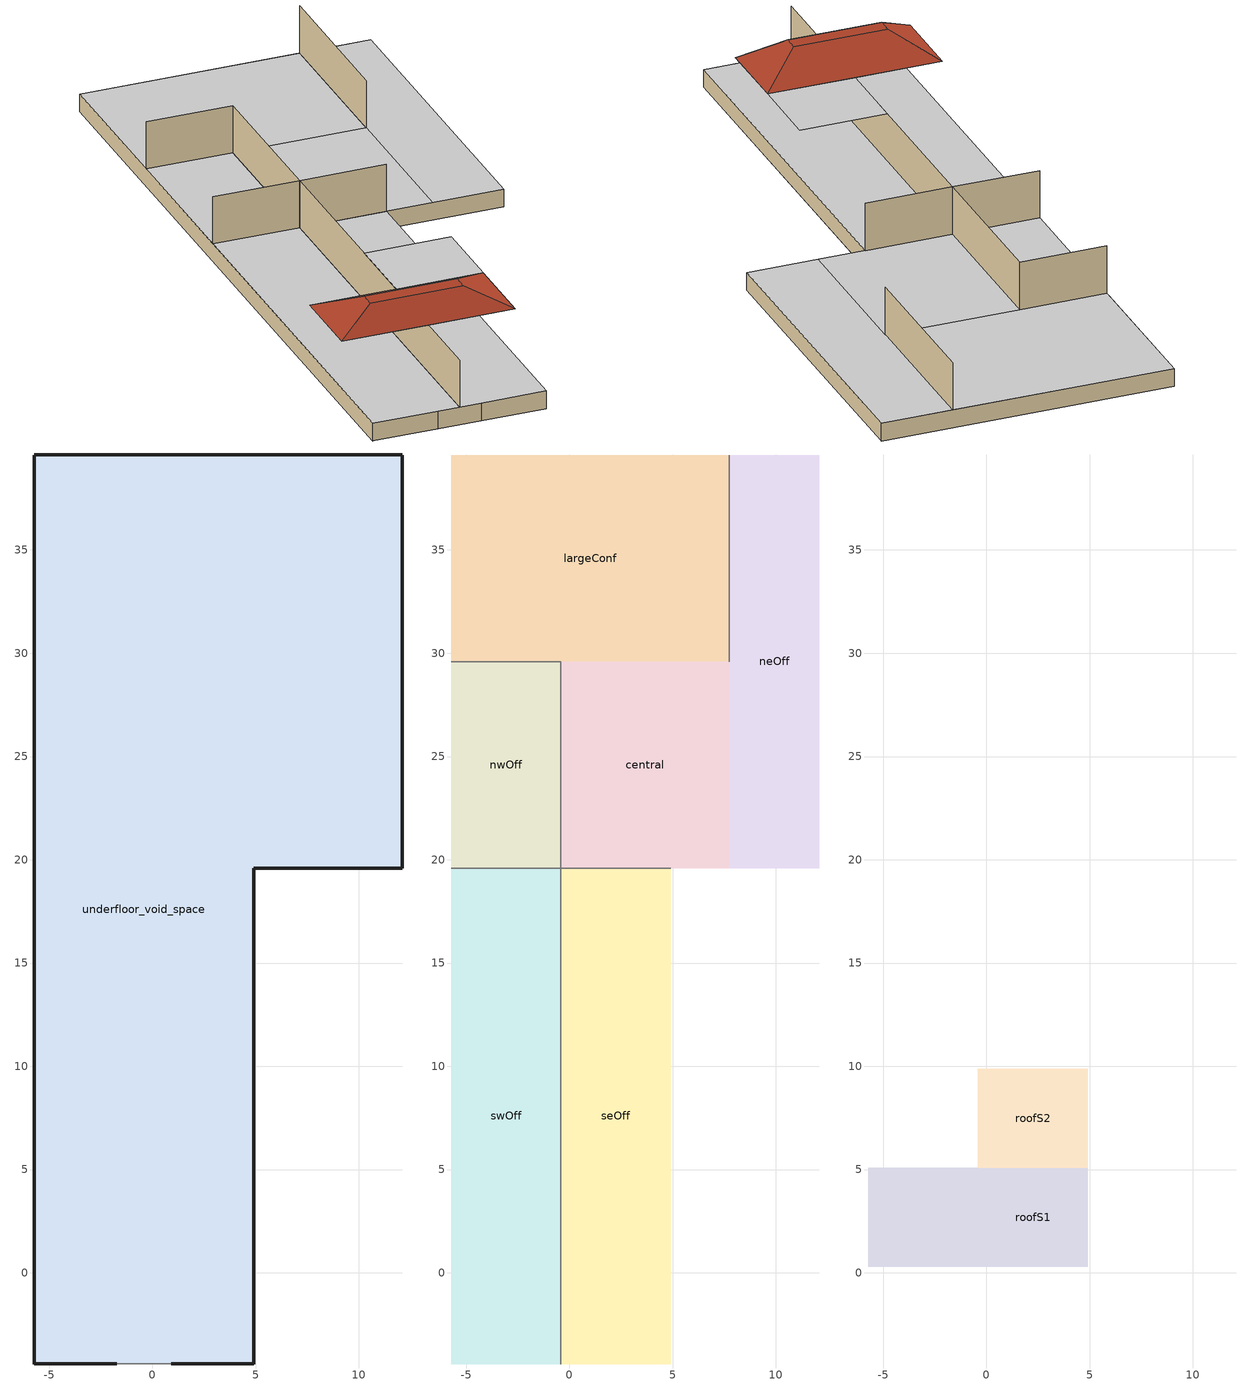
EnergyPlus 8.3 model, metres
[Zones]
underfloor_void_space
 floor adiabatic (floor_slab_1): 12.1,19.6 4.91,19.6 4.91,39.6 12.1,39.6 z0; 4.91,-4.41 -5.72,-4.41 -5.72,39.6 4.91,39.6 z0
 wall outside (insulated_metal_panel_wall_5): 0.91,-4.41 4.91,-4.41 4.91,19.6 12.1,19.6 12.1,39.6 -5.72,39.6 -5.72,-4.41 -1.72,-4.41 z0:1.12
 wall adiabatic (internal_partition_9): -1.72,-4.41 0.91,-4.41 z0:1.12
central
 floor to underfloor_void_space (internal_floor_4): 7.75,19.6 -0.41,19.6 -0.41,29.6 7.75,29.6 z1.12
 wall to nwOff (internal_partition_9): -0.41,19.6 -0.41,29.6 z1.12:4.12
 wall to seOff (internal_partition_9): 4.91,19.6 -0.41,19.6 z1.12:4.12
neOff
 floor to underfloor_void_space (internal_floor_noCarpet): 12.1,19.6 7.75,19.6 7.75,39.6 12.1,39.6 z1.12
 wall to largeConf (internal_partition_9): 7.75,29.6 7.75,39.6 z1.12:4.12
seOff
 floor to underfloor_void_space (internal_floor_4): 4.91,-4.41 -0.41,-4.41 -0.41,19.6 4.91,19.6 z1.12
 wall to swOff (internal_partition_9): -0.41,19.6 -0.41,-4.41 z1.12:4.12
swOff
 floor to underfloor_void_space (internal_floor_4): -0.41,-4.41 -5.72,-4.41 -5.72,19.6 -0.41,19.6 z1.12
 wall to nwOff (internal_partition_9): -5.72,19.6 -0.41,19.6 z1.12:4.12
nwOff
 floor to underfloor_void_space (internal_floor_noCarpet): -0.41,19.6 -5.72,19.6 -5.72,29.6 -0.41,29.6 z1.12
 wall to largeConf (internal_partition_9): -5.72,29.6 -0.41,29.6 z1.12:4.12
largeConf
 floor to underfloor_void_space (internal_floor_noCarpet): 7.75,29.6 -5.72,29.6 -5.72,39.6 7.75,39.6 z1.12
roofS1
 floor to seOff (ceiling_tile_panel_12): 4.91,0.29 -0.41,0.29 -0.41,5.09 4.91,5.09 z4.12
 floor to swOff (ceiling_tile_panel_12): -0.41,0.29 -5.72,0.29 -5.72,5.09 -0.41,5.09 z4.12
 roof outside (pitched_roof_rip40_13): -5.72,0.29,4.12 4.91,0.29,4.12 2.31,1.72,5.42 -3.39,1.72,5.42; -5.72,5.09,4.12 -5.72,0.29,4.12 -3.39,1.72,5.42 -3.39,2.62,5.42; 4.91,0.29,4.12 4.91,5.09,4.12 2.31,2.62,5.42 2.31,1.72,5.42; 4.91,5.09,4.12 -5.72,5.09,4.12 -3.39,2.62,5.42 2.31,2.62,5.42
 roof outside (flat_roof_rip10_15): -3.39,1.72 2.31,1.72 2.31,2.62 -3.39,2.62 z5.42
roofS2
 floor to seOff (ceiling_tile_panel_12): 4.91,5.09 -0.41,5.09 -0.41,9.89 4.91,9.89 z4.12
[Building]
Building: North Axis {deg}=15; Terrain=Suburbs; Loads Convergence Tolerance Value=0.04; Temperature Convergence Tolerance Value {deltaC}=0.4; Solar Distribution=FullExterior; Maximum Number of Warmup Days=25; Minimum Number of Warmup Days=6
[Site:Location]
Pittsburgh PA USA: Latitude {deg}=40.36; Longitude {deg}=-79.92; Time Zone {hr}=-5; Elevation {m}=388
[SizingPeriod:DesignDay] Day of Month=15; Humidity Condition Type=WetBulb; Barometric Pressure {Pa}=96749.9; Wind Direction {deg}=0; Rain Indicator=No; Snow Indicator=No
Name | Month | Day Type | Maximum Dry-Bulb Temperature {C} | Daily Dry-Bulb Temperature Range {deltaC} | Wetbulb or DewPoint at Maximum Dry-Bulb {C} | Wind Speed {m/s} | Daylight Saving Time Indicator | Sky Clearness
Summer Design Day in Pittsburgh PA 99.6 | 7 | SummerDesignDay | 32.2 | 9.8 | 22.4 | 0 | Yes | 0.98
Winter Design Day in Pittsburgh PA 99.6 | 1 | WinterDesignDay | -14.7 | 0 | -14.7 | 11.2 | No | 0
[Site:GroundTemperature:BuildingSurface]
18, 18, 18, 18, 18, 18, 18, 18, 18, 18, 18, 18
[Site:GroundTemperature:FCfactorMethod]
January Ground Temperature {C}=2.1; February Ground Temperature {C}=1.21; March Ground Temperature {C}=2.79; April Ground Temperature {C}=5.27; May Ground Temperature {C}=11.76; June Ground Temperature {C}=16.77; July Ground Temperature {C}=20.14; August Ground Temperature {C}=21.17; September Ground Temperature {C}=19.42; October Ground Temperature {C}=15.53; November Ground Temperature {C}=10.34; December Ground Temperature {C}=5.52
[Site:GroundTemperature:Shallow]
14, 14, 14, 14, 14, 14, 14, 14, 14, 14, 14, 14
[Site:GroundTemperature:Deep]
14, 14, 14, 14, 14, 14, 14, 14, 14, 14, 14, 14
[Site:GroundReflectance]
0.2, 0.2, 0.2, 0.2, 0.2, 0.2, 0.2, 0.2, 0.2, 0.2, 0.2, 0.2
[Site:GroundReflectance:SnowModifier]
2, 2
[Material]
aerated_concrete_20cm: Rough, 0.2, 1.13, 2000, 1000, 0.9, 0.6, 0.6
aerated_concrete_1cm: Rough, 0.05, 1.13, 2000, 1000, 0.9, 0.6, 0.6
steel_5mm: Rough, 0.05, 45, 7800, 480, 0.9, 0.6, 0.6
foam_polyisocyanate_105mm: Rough, 0.105, 0.03, 45, 1470, 0.9, 0.6, 0.6
gypsum_plasterboard_25mm: Rough, 0.025, 0.25, 900, 1000, 0.9, 0.5, 0.5
eps_65mm: Rough, 0.065, 0.04, 15, 1400, 0.9, 0.6, 0.6
stainless_steel_1cm: Rough, 0.01, 29, 7850, 480, 0.9, 0.6, 0.6
rip40_batt_insulation_glass_fiber_30cm: Rough, 0.145, 0.043, 12, 840, 0.9, 0.7, 0.7
ceiling_tile_1cm: Rough, 0.005, 0.056, 380, 1000, 0.9, 0.5, 0.5
[Material:NoMass] Roughness=Rough; Thermal Absorptance=0.9; Solar Absorptance=0.7; Visible Absorptance=0.7
Name | Thermal Resistance {m2-K/W}
carpet | 0.28
air_gap_10mm | 0.15
[Construction]
floor_slab_1: aerated_concrete_20cm
insulated_metal_panel_wall_5: steel_5mm, foam_polyisocyanate_105mm, steel_5mm
internal_partition_9: gypsum_plasterboard_25mm, air_gap_10mm, gypsum_plasterboard_25mm
pitched_roof_rip40_13: stainless_steel_1cm, rip40_batt_insulation_glass_fiber_30cm, stainless_steel_1cm
flat_roof_rip10_15: stainless_steel_1cm, eps_65mm, stainless_steel_1cm
internal_floor_4: aerated_concrete_1cm, carpet
internal_floor_noCarpet: aerated_concrete_1cm
ceiling_tile_panel_12: ceiling_tile_1cm
[Zone] Type=1; Multiplier=1; Zone Inside Convection Algorithm=TARP
Name | Part of Total Floor Area
underfloor_void_space; roofS1; roofS2; roofS3; roofS0; roofS4; roofN0; roofN3; roofN1; roofN2 | No
swOff; seOff; nwOff; neOff; central; largeConf | Yes
[RoomAirModelType]
seOff RoomAir Model: seOff, UnderFloorAirDistributionInterior, DIRECT
swOff RoomAir Model: swOff, UnderFloorAirDistributionInterior, DIRECT
[InternalMass] Construction=internal_floor_noCarpet; Total area exposed to Zone {m2} #CaliPara6=600.1234
Name | Zone
swOff_intMass | swOff
seOff_intMass | seOff
nwOff_intMass | nwOff
neOff_intMass | neOff
largeConf_intMass | largeConf
central_intMass | central
[RoomAirSettings:UnderFloorAirDistributionInterior] Number of Diffusers=8; Power per Plume=Autocalculate; Design Effective Area of Diffuser {m2}=Autocalculate; Diffuser Slot Angle from Vertical {deg}=Autocalculate; Temperature Difference Threshold for Reporting {deltaC}=0.001; Diffuser Type=Swirl; Transition Height {m}=1.7; Coefficient A=Autocalculate; Coefficient B=Autocalculate; Coefficient C=Autocalculate; Coefficient D=Autocalculate; Coefficient E=Autocalculate
seOff; swOff
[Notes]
*** EVALUATION SOFTWARE GENERATES COMPRESSED IDF - TO OBTAIN READABLE IDF PLEASE PURCHASE A LICENCE ***
